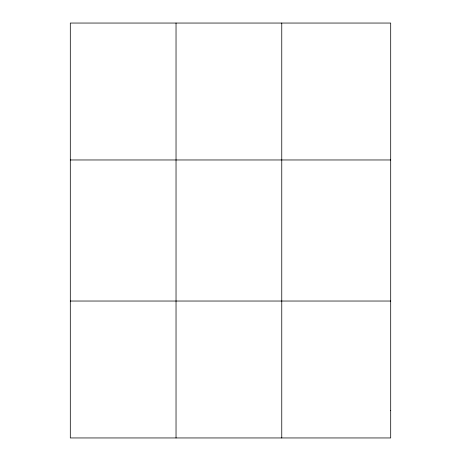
<?xml version="1.0" encoding="UTF-8"?>
<svg xmlns="http://www.w3.org/2000/svg" width="461" height="461" viewBox="0 0 461 461"><rect width="100%" height="100%" fill="white"/><g stroke="black" fill="none" stroke-linecap="round" stroke-linejoin="round"><path stroke-width="0.69" d="M176.033 437.95L176.033 23.05M281.763 437.95L281.763 23.05M70.303 159.967L390.698 159.967M70.303 301.033L390.698 301.033M390.698 410.567L390.698 437.95L70.303 437.95L70.303 23.05L390.698 23.05L390.698 410.567"/></g></svg>
